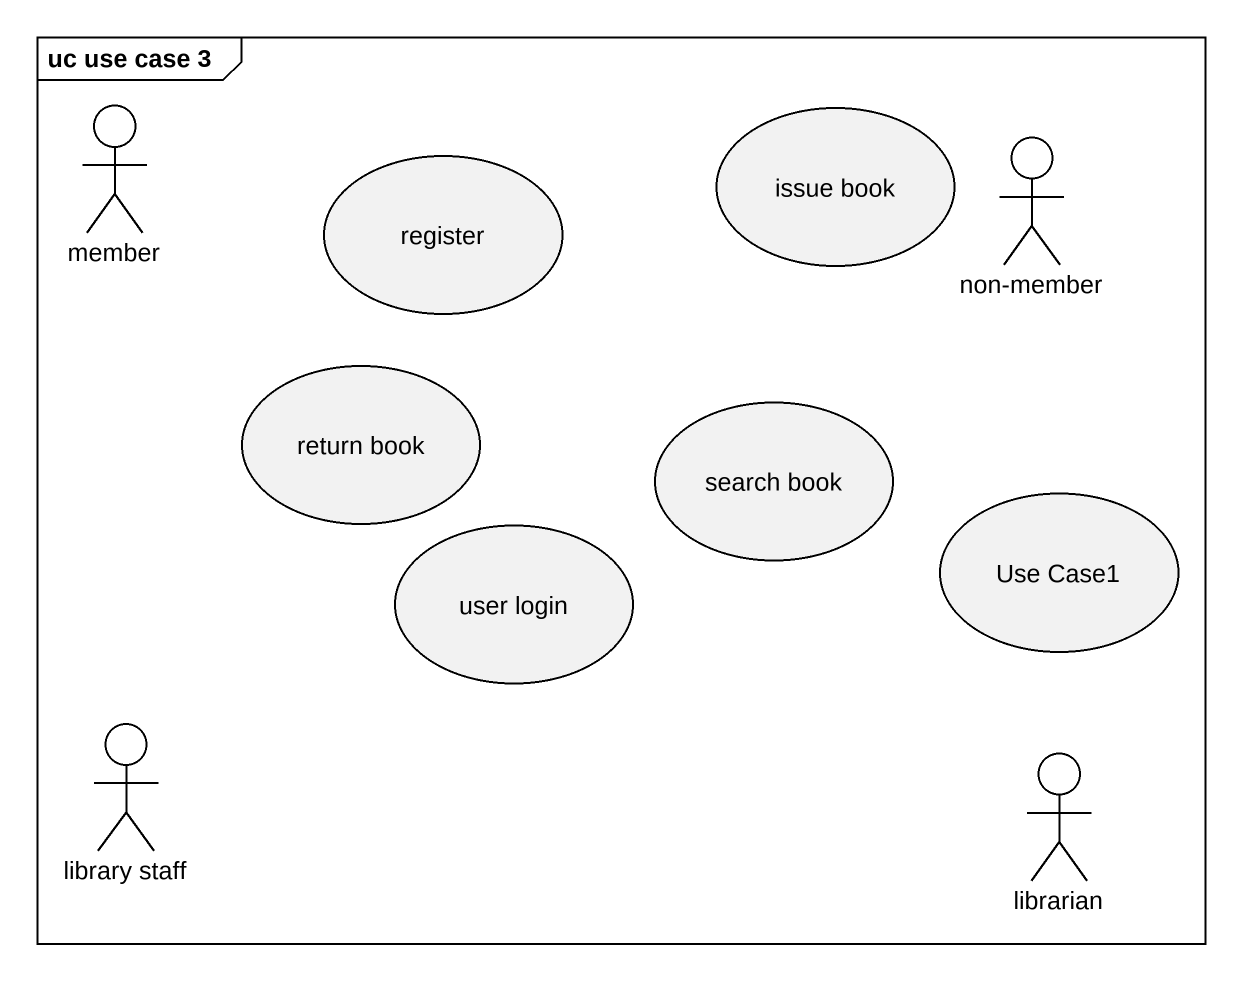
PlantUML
@startuml
mainframe uc use case 3
actor member
usecase register
usecase "issue book" as issue_book
actor "non-member" as non_member
usecase "return book" as return_book
usecase "search book" as search_book
usecase "Use Case1" as Use_Case1
usecase "user login" as user_login
actor "library staff" as library_staff
actor librarian
@enduml
